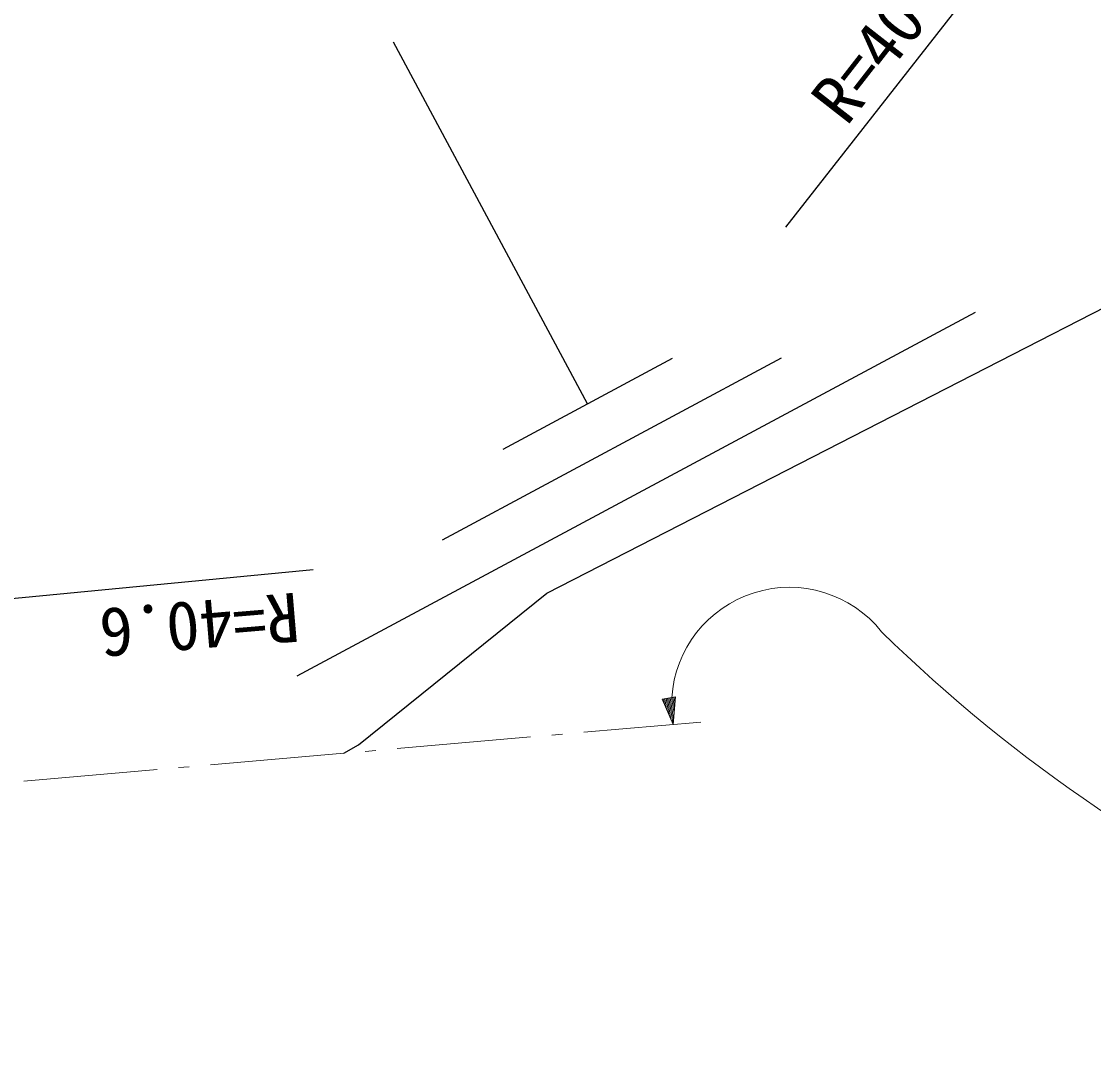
# Model space of a CAD drawing. Units: millimetres, scale not verified. Extents: x 40000 to 680000, y 20000 to 380000.
# Drawn here: x 329906 to 369961, y 241514 to 280699 of the extents above; entities that cross this region are included whole.
import ezdxf
from ezdxf.enums import TextEntityAlignment as Align

# ---------------------------------------------------------------- set-up
doc = ezdxf.new("R2010")
doc.units = ezdxf.units.MM
doc.header["$LTSCALE"] = 1000
for name, color, linetype, lineweight in [('M-BGD', 7, 'Continuous', 25), ('M-BGD-HTXT', 7, 'Continuous', 13), ('M-BMK-SRVR', 3, 'Continuous', 25), ('M-STR-HTXT', 7, 'Continuous', 13)]:
    doc.layers.add(name, color=color, linetype=linetype, lineweight=lineweight)
doc.styles.add('ＭＳ ゴシック', font='')
doc.styles.get('ＭＳ ゴシック').set_extended_font_data('MS Gothic')

msp = doc.modelspace()

# ---------------------------------------------------------------- linework, layer by layer
at = {"layer": 'M-BGD'}
for p, q in [((351053, 266414), (343808, 279928)), ((365534, 269827), (340194, 256243)), ((358293, 268120), (345623, 261328)), ((354220, 268112), (347885, 264716))]:
    msp.add_line(p, q, dxfattribs=at)
msp.add_lwpolyline([(341945, 253366), (342503, 253676), (349530, 259348), (387833, 278966)], dxfattribs=at)
for points, knots in [([(332174, 326320), (329971, 325786), (329375, 325644), (327602, 325134), (325903, 324646), (324965, 324325), (323284, 323780), (320797, 322973), (319403, 322521), (316934, 321663), (315076, 321018), (314024, 320686), (312192, 319970), (309980, 319104), (308731, 318628), (306605, 317569), (303205, 315876), (301240, 315007), (298053, 312942), (297675, 312698), (297466, 312555), (297122, 312265), (296710, 311918), (296486, 311714), (296106, 311334), (295659, 310887), (295410, 310633), (295005, 310148), (294763, 309859), (294619, 309702), (294412, 309386), (294079, 308879), (293926, 308572), (293650, 308032), (293321, 307386), (293167, 307008), (292888, 306338), (292643, 305749), (292510, 305416), (292296, 304814), (292039, 304095), (291908, 303687), (291703, 302952), (291347, 301677), (291203, 300947), (290941, 299650), (290622, 298072), (290472, 297181), (290264, 295586), (290079, 294170), (289987, 293372), (289925, 291945), (289879, 290888), (289885, 290293), (289925, 289236), (289981, 287745), (290053, 286912), (290179, 285426), (290288, 284134), (290354, 283410), (290518, 282124), (290635, 281196), (290691, 280674), (290856, 279753), (291465, 276370), (291670, 274440), (292550, 271117), (292673, 270652), (292761, 270396), (292888, 269932), (293578, 267424), (293671, 266533), (294243, 263412)], [0, 0, 0, 0, 1, 1, 1, 2, 2, 2, 3, 3, 3, 4, 4, 4, 5, 5, 5, 6, 6, 6, 7, 7, 7, 8, 8, 8, 9, 9, 9, 10, 10, 10, 11, 11, 11, 12, 12, 12, 13, 13, 13, 14, 14, 14, 15, 15, 15, 16, 16, 16, 17, 17, 17, 18, 18, 18, 19, 19, 19, 20, 20, 20, 21, 21, 21, 22, 22, 22, 23, 23, 23, 24, 24, 24, 24]), ([(295513, 263412), (295425, 263649), (295408, 263721), (295344, 263920), (294783, 265662), (294695, 266700), (294328, 268492), (294011, 270037), (293888, 270913), (293650, 272472), (293389, 274187), (293272, 275152), (293058, 276874), (292799, 278955), (292654, 280121), (292465, 282208), (292369, 283264), (292344, 283858), (292296, 284918), (292229, 286372), (292229, 287188), (292211, 288643), (292192, 290164), (292143, 291018), (292211, 292538), (292238, 293136), (292302, 293468), (292380, 294062), (292535, 295226), (292650, 295875), (292888, 297025), (293076, 297928), (293208, 298430), (293481, 299311), (293750, 300180), (293916, 300663), (294243, 301512), (294488, 302149), (294633, 302503), (294920, 303121), (295170, 303657), (295311, 303958), (295598, 304476), (295842, 304917), (295999, 305154), (296275, 305576), (296652, 306152), (296877, 306466), (297291, 307016), (297630, 307465), (297834, 307709), (298222, 308116), (299045, 308980), (299499, 309479), (300424, 310233), (302859, 312219), (304289, 313269), (306960, 314924), (309303, 316375), (310810, 316852), (313378, 317853), (316749, 319167), (318758, 319565), (322183, 320732), (326174, 322091), (327450, 322569), (332343, 324372)], [0, 0, 0, 0, 1, 1, 1, 2, 2, 2, 3, 3, 3, 4, 4, 4, 5, 5, 5, 6, 6, 6, 7, 7, 7, 8, 8, 8, 9, 9, 9, 10, 10, 10, 11, 11, 11, 12, 12, 12, 13, 13, 13, 14, 14, 14, 15, 15, 15, 16, 16, 16, 17, 17, 17, 18, 18, 18, 19, 19, 19, 20, 20, 20, 21, 21, 21, 22, 22, 22, 22])]:
    msp.add_open_spline(points, degree=3, knots=knots, dxfattribs=at)
at = {"layer": 'M-BGD-HTXT'}
for p, q in [((355283, 254530), (350918, 254149)), ((348926, 253975), (343945, 253540)), ((350121, 254080), (349723, 254045)), ((341953, 253366), (336971, 252931)), ((343148, 253471), (342749, 253436)), ((334979, 252757), (329998, 252322)), ((336174, 252862), (335776, 252827))]:
    msp.add_line(p, q, dxfattribs=at)
at = {"layer": 'M-BMK-SRVR'}
for p, q in [((373749, 292543), (358452, 273016)), ((308348, 257096), (340803, 260232))]:
    msp.add_line(p, q, dxfattribs=at)
at = {"layer": 'M-STR-HTXT'}
for p, q in [((354338, 255468), (353845, 255386)), ((354255, 254440), (353845, 255386)), ((353927, 255197), (353894, 255394)), ((353943, 255403), (354009, 255008)), ((354091, 254819), (353993, 255411)), ((354042, 255419), (354173, 254630)), ((354255, 254440), (354091, 255427)), ((354141, 255435), (354271, 254646)), ((354288, 254851), (354190, 255443)), ((354239, 255452), (354305, 255057)), ((354255, 254440), (354338, 255468)), ((354321, 255262), (354289, 255460))]:
    msp.add_line(p, q, dxfattribs=at)
for centre, radius, start, end in [((358599, 255159), 4404, 38.5305, 176.3735), ((402402, 299095), 57668, 225.58712, 266.86615)]:
    msp.add_arc(centre, radius, start, end, dxfattribs=at)

# ---------------------------------------------------------------- texts
at = {"layer": 'M-BMK-SRVR', "style": 'ＭＳ ゴシック'}
for rotation, p in [(52.074, (360014, 277313)), (184.825, (340288, 258456))]:
    msp.add_text('R=40.6', height=1833, rotation=rotation, dxfattribs=at).set_placement(p, align=Align.MIDDLE_LEFT)

doc.saveas('drawing.dxf')
